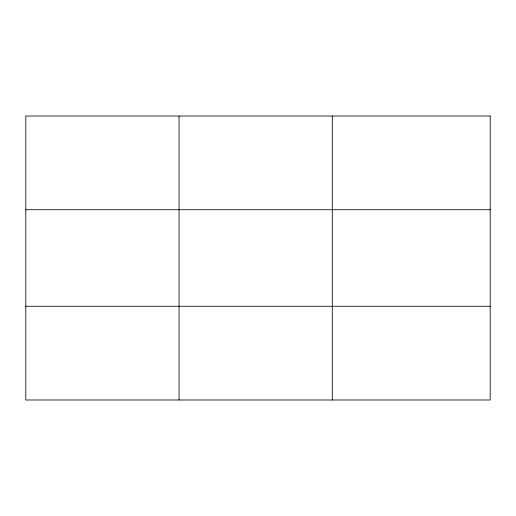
<?xml version="1.0" encoding="UTF-8"?>
<svg xmlns="http://www.w3.org/2000/svg" width="516" height="516" viewBox="0 0 516 516"><rect width="100%" height="100%" fill="white"/><g stroke="black" fill="none" stroke-linecap="round" stroke-linejoin="round"><path stroke-width="0.77" d="M179.052 116.01L179.052 399.99M332.304 116.01L332.304 399.99M25.8 209.722L490.2 209.722M25.8 306.278L490.2 306.278M490.2 116.01L25.8 116.01L25.8 399.99L490.2 399.99L490.2 116.01"/></g></svg>
